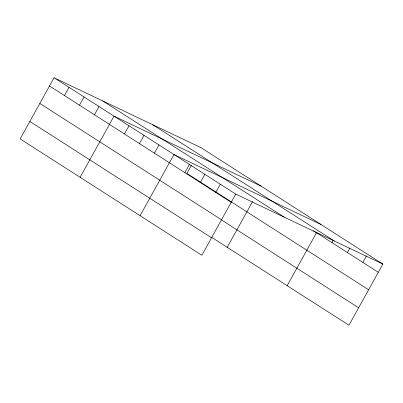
<?xml version="1.0" encoding="UTF-8"?>
<svg xmlns="http://www.w3.org/2000/svg" width="403" height="403" viewBox="0 0 403 403"><rect width="100%" height="100%" fill="white"/><g stroke="black" fill="none" stroke-linecap="round" stroke-linejoin="round"><path stroke-width="0.6" d="M54.047 77.759L20.15 138.909L201.863 255.255L235.755 194.105L54.047 77.759L201.137 147.745L382.85 264.091L348.953 325.241L211.182 237.029M64.485 95.576L69.039 87.36M79.472 105.173L84.031 96.957M94.463 114.769L99.017 106.553M80.116 177.305L114.009 116.155L261.104 186.141M124.446 133.967L129 125.751M139.438 143.569L143.992 135.353M154.43 153.165L158.984 144.949M140.078 215.696L173.975 154.545L321.07 224.531M184.866 172.655L189.42 164.439M191.44 165.24L186.901 173.431L368.614 289.772M200.311 182.544L204.865 174.328M215.756 192.433L220.31 184.216M227.206 247.291L252.616 201.45M287.173 285.682L316.516 232.748M331.961 242.636L333.175 240.445M347.406 252.53L349.834 248.147M362.851 262.418L366.493 255.845M235.755 194.105L382.85 264.091M152.601 124.648L334.309 240.994M313.413 230.763L378.296 272.307M102.589 100.856L284.296 217.202M49.493 85.975L231.201 202.321M39.811 103.445L221.519 219.791M221.902 220.224L358.635 307.771M29.832 121.444L211.545 237.785"/></g></svg>
